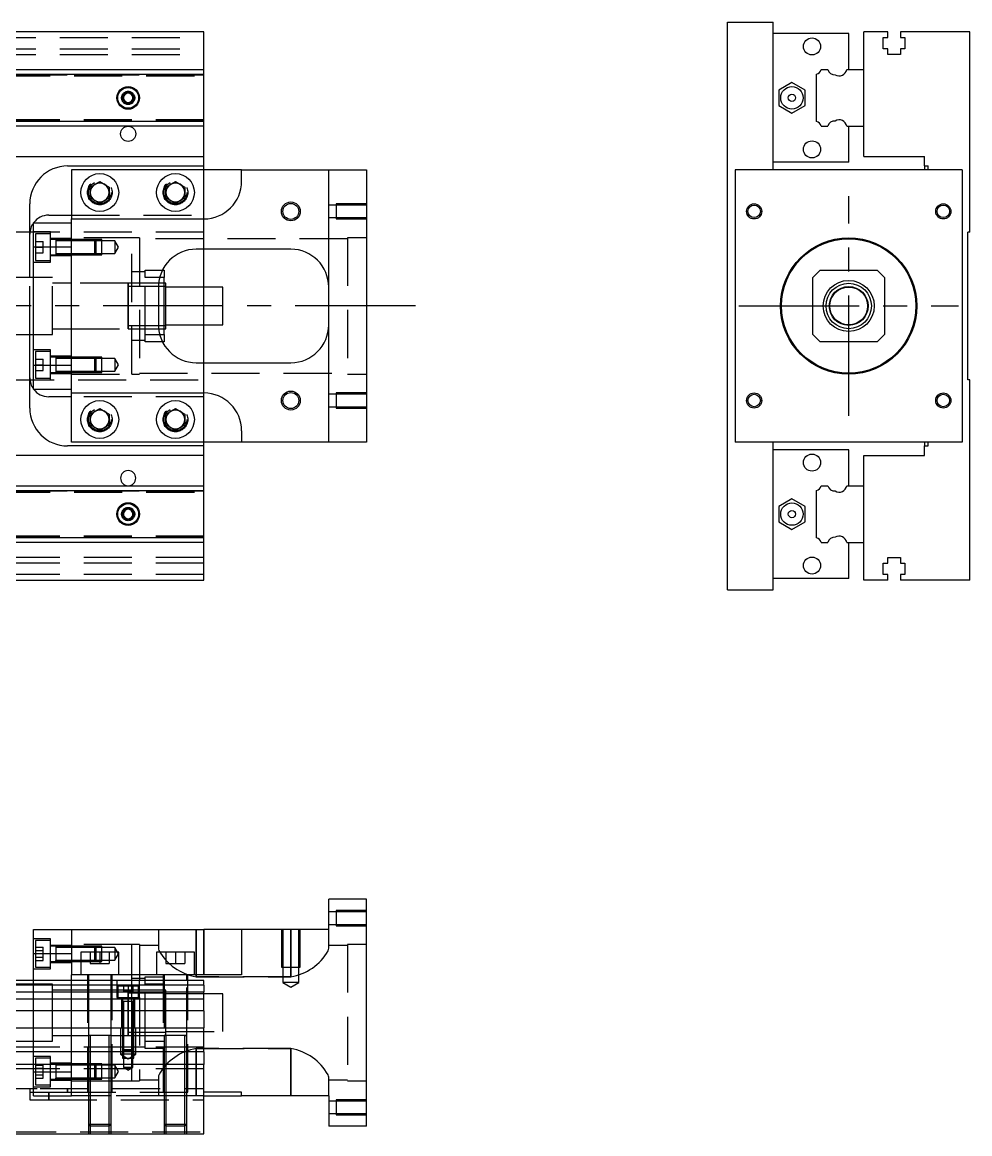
# Model space of a CAD drawing. Extents: x -11 to 602, y -260 to 77.
# Drawn here: x 352 to 602.5, y -218.8 to 75 of the extents above; entities that cross this region are included whole.
import ezdxf

# ---------------------------------------------------------------- set-up
doc = ezdxf.new("R2010")
doc.units = 0
doc.linetypes.add('CENTER', pattern=[50.8, 31.75, -6.35, 6.35, -6.35])
doc.linetypes.add('DASHED', pattern=[19.05, 12.7, -6.35])
doc.layers.get('0').update_dxf_attribs({"linetype": 'CONTINUOUS'})
doc.layers.add('CENTER', color=1, linetype='CENTER')

msp = doc.modelspace()

# ---------------------------------------------------------------- linework, layer by layer
at = {"color": 7, "linetype": 'CONTINUOUS'}
for p, q in [((538.45, 75), (550.45, 75)), ((538.45, -75), (538.45, 75)), ((550.45, 36), (550.45, 75)), ((400, 72.5), (275, 72.5)), ((400, 62.5), (400, 72.5)), ((570.45, 72), (550.45, 72)), ((570.45, 62.5), (570.45, 72)), ((570.45, 62.5), (570.45, 72)), ((580.75, 72.5), (574.45, 72.5)), ((574.45, 62.5), (574.45, 72.5)), ((579.6, 71), (580.75, 71)), ((579.6, 68), (579.6, 71)), ((580.75, 71), (580.75, 72.5)), ((584.15, 72.5), (584.15, 71)), ((602.45, 72.5), (584.15, 72.5)), ((584.15, 71), (585.3, 71)), ((585.3, 71), (585.3, 68)), ((602.45, 19.5), (602.45, 72.5)), ((580.75, 68), (579.6, 68)), ((580.75, 66.5), (580.75, 68)), ((584.15, 68), (584.15, 66.5)), ((585.3, 68), (584.15, 68)), ((584.15, 66.5), (580.75, 66.5)), ((275, 62.5), (400, 62.5)), ((400, 61.247728), (400, 62.5)), ((563.202272, 62.5), (564.97668, 62.5)), ((569.927372, 62.5), (574.45, 62.5)), ((574.45, 47.5), (574.45, 62.5)), ((574.45, 47.5), (574.45, 62.5)), ((275, 61.247728), (400, 61.247728)), ((400, 48.752272), (400, 61.247728)), ((555.45, 59.041452), (551.95, 57.020726)), ((558.949999, 57.020726), (555.45, 59.041452)), ((561.95, 48.752272), (561.95, 61.247728)), ((378.75, 55.721688), (380, 56.443376)), ((380, 56.443376), (381.25, 55.721688)), ((551.95, 57.020726), (551.949999, 52.979274)), ((558.949999, 52.979274), (558.949999, 57.020726)), ((378.75, 54.278312), (378.75, 55.721688)), ((380, 53.556624), (378.75, 54.278312)), ((381.25, 54.278312), (380, 53.556624)), ((381.25, 55.721688), (381.25, 54.278312)), ((551.949999, 52.979274), (555.45, 50.958548)), ((555.45, 50.958548), (558.949999, 52.979274)), ((400, 48.752272), (275, 48.752272)), ((400, 47.5), (275, 47.5)), ((400, 47.5), (400, 48.752272)), ((400, 39.5), (400, 47.5)), ((563.202272, 47.5), (564.97668, 47.5)), ((569.927372, 47.5), (574.45, 47.5)), ((570.45, 38), (570.45, 47.5)), ((570.45, 38), (570.45, 47.5)), ((574.45, 39.5), (574.45, 47.5)), ((326.708204, 39.5), (400, 39.5)), ((400, 37), (400, 39.5)), ((574.45, 39.5), (590.45, 39.5)), ((590.45, 37), (590.45, 39.5)), ((364, 37), (400, 37)), ((365, 36), (365, 23)), ((410, 36), (365, 36)), ((400, 36), (400, 37)), ((410, 33), (410, 36)), ((410, 36), (433, 36)), ((433, -36), (433, 36)), ((433, 36), (443, 36)), ((443, 36), (443, -36)), ((540.45, 36), (540.45, -36)), ((600.45, 36), (540.45, 36)), ((570.45, 38), (550.45, 38)), ((590.45, 37), (591.45, 37)), ((590.45, 37), (590.45, 36)), ((591.45, 36), (591.45, 37)), ((600.45, 36), (600.45, -36)), ((370, 31.443376), (372.5, 32.886752)), ((372.5, 32.886752), (375, 31.443376)), ((390, 31.443376), (392.5, 32.886752)), ((392.5, 32.886752), (395, 31.443376)), ((370, 28.556624), (370, 31.443376)), ((375, 31.443376), (375, 28.556624)), ((390, 28.556624), (390, 31.443376)), ((395, 31.443376), (395, 28.556624)), ((354, 7.5), (354, 27)), ((372.5, 27.113248), (370, 28.556624)), ((375, 28.556624), (372.5, 27.113248)), ((392.5, 27.113248), (390, 28.556624)), ((395, 28.556624), (392.5, 27.113248)), ((359, 24), (365, 24)), ((593.8, 25), (593.45, 25)), ((597.45, 25), (597.1, 25)), ((355, 22), (365, 22)), ((355, 15.652476), (355, 22)), ((365, 15.652476), (365, 23)), ((365, 23), (400, 23)), ((602.45, 19.5), (601.95, 19.5)), ((601.95, -19.5), (601.95, 19.5)), ((355, 15.652476), (365, 15.652476)), ((355, -15.652476), (355, 15.652476)), ((365, -15.652476), (365, 15.652476)), ((365, -15.652476), (365, 15.652476)), ((423, 15), (398, 15)), ((400, 5), (400, 15)), ((389.069714, 9.5), (389.5, 9.5)), ((389.5, 9.5), (389.5, 7.5)), ((562.95, 9.5), (560.95, 7.5)), ((562.95, 9.5), (577.95, 9.5)), ((579.95, 7.5), (577.95, 9.5)), ((355, 7.5), (350, 7.5)), ((389.5, 7.5), (388.317542, 7.5)), ((389.5, -7.5), (389.5, 7.5)), ((390, 6), (389.5, 6)), ((390, -6), (390, 6)), ((560.95, -7.5), (560.95, 7.5)), ((579.95, 7.5), (579.95, -7.5)), ((388, 5), (388, -5)), ((389.5, 5.125), (388.000782, 5.125)), ((390, 5.125), (389.5, 5.125)), ((405, 5), (390, 5)), ((405, -5), (405, 5)), ((388.000782, -5.125), (389.5, -5.125)), ((389.5, -5.125), (390, -5.125)), ((390, -5), (405, -5)), ((400, -15), (400, -5)), ((350, -7.5), (355, -7.5)), ((354, -27), (354, -7.5)), ((388.317542, -7.5), (389.5, -7.5)), ((389.5, -6), (390, -6)), ((389.5, -7.5), (389.5, -9.5)), ((560.95, -7.5), (562.95, -9.5)), ((577.95, -9.5), (579.95, -7.5)), ((389.5, -9.5), (389.069714, -9.5)), ((577.95, -9.5), (562.95, -9.5)), ((355, -15.652476), (365, -15.652476)), ((355, -22), (355, -15.652476)), ((365, -23), (365, -15.652476)), ((398, -15), (423, -15)), ((602.45, -19.5), (601.95, -19.5)), ((602.45, -72.5), (602.45, -19.5)), ((355, -22), (365, -22)), ((365, -23), (400, -23)), ((365, -36), (365, -23)), ((365, -24), (359, -24)), ((593.45, -25), (593.8, -25)), ((597.1, -25), (597.45, -25)), ((370, -28.556624), (372.5, -27.113248)), ((370, -31.443376), (370, -28.556624)), ((372.5, -27.113248), (375, -28.556624)), ((375, -28.556624), (375, -31.443376)), ((390, -28.556624), (392.5, -27.113248)), ((390, -31.443376), (390, -28.556624)), ((392.5, -27.113248), (395, -28.556624)), ((395, -28.556624), (395, -31.443376)), ((372.5, -32.886752), (370, -31.443376)), ((375, -31.443376), (372.5, -32.886752)), ((392.5, -32.886752), (390, -31.443376)), ((395, -31.443376), (392.5, -32.886752)), ((410, -33), (410, -36)), ((400, -37), (364, -37)), ((410, -36), (365, -36)), ((400, -37), (400, -36)), ((400, -39.5), (400, -37)), ((433, -36), (410, -36)), ((443, -36), (433, -36)), ((600.45, -36), (540.45, -36)), ((550.45, -75), (550.45, -36)), ((570.45, -38), (550.45, -38)), ((570.45, -47.5), (570.45, -38)), ((590.45, -36), (590.45, -37)), ((590.45, -37), (591.45, -37)), ((590.45, -39.5), (590.45, -37)), ((591.45, -37), (591.45, -36)), ((400, -39.5), (326.708204, -39.5)), ((400, -47.5), (400, -39.5)), ((574.45, -39.5), (590.45, -39.5)), ((574.45, -47.5), (574.45, -39.5)), ((275, -47.5), (400, -47.5)), ((275, -48.752272), (400, -48.752272)), ((400, -48.752272), (400, -47.5)), ((400, -61.247728), (400, -48.752272)), ((561.95, -61.247728), (561.95, -48.752272)), ((563.202272, -47.5), (564.97668, -47.5)), ((569.927372, -47.5), (574.45, -47.5)), ((574.45, -62.5), (574.45, -47.5)), ((574.45, -62.5), (574.45, -47.5)), ((555.45, -50.958548), (551.95, -52.979274)), ((558.949999, -52.979274), (555.45, -50.958548)), ((378.75, -54.278312), (380, -53.556624)), ((378.75, -55.721688), (378.75, -54.278312)), ((380, -56.443376), (378.75, -55.721688)), ((380, -53.556624), (381.25, -54.278312)), ((381.25, -55.721688), (380, -56.443376)), ((381.25, -54.278312), (381.25, -55.721688)), ((551.95, -52.979274), (551.949999, -57.020726)), ((558.949999, -57.020726), (558.949999, -52.979274)), ((551.949999, -57.020726), (555.45, -59.041452)), ((555.45, -59.041452), (558.949999, -57.020726)), ((400, -61.247728), (275, -61.247728)), ((400, -62.5), (400, -61.247728)), ((400, -62.5), (275, -62.5)), ((400, -72.5), (400, -62.5)), ((563.202272, -62.5), (564.97668, -62.5)), ((569.927372, -62.5), (574.45, -62.5)), ((570.45, -72), (570.45, -62.5)), ((574.45, -72.5), (574.45, -62.5)), ((580.75, -66.5), (584.15, -66.5)), ((580.75, -68), (580.75, -66.5)), ((584.15, -66.5), (584.15, -68)), ((579.6, -68), (580.75, -68)), ((579.6, -71), (579.6, -68)), ((584.15, -68), (585.3, -68)), ((585.3, -68), (585.3, -71)), ((275, -72.5), (400, -72.5)), ((570.45, -72), (550.45, -72)), ((580.75, -72.5), (574.45, -72.5)), ((580.75, -71), (579.6, -71)), ((580.75, -72.5), (580.75, -71)), ((585.3, -71), (584.15, -71)), ((584.15, -71), (584.15, -72.5)), ((602.45, -72.5), (584.15, -72.5)), ((538.45, -75), (550.45, -75)), ((433, -164.8), (433, -156.8)), ((443, -156.8), (433, -156.8)), ((443, -216.8), (443, -156.8)), ((355, -164.8), (365, -164.8)), ((355, -171.147524), (355, -164.8)), ((365, -164.8), (365, -176.8)), ((365, -164.8), (400, -164.8)), ((400, -176.8), (400, -164.8)), ((410, -164.8), (400, -164.8)), ((410, -164.8), (410, -176.8)), ((433, -164.8), (410, -164.8)), ((355, -171.147524), (365, -171.147524)), ((355, -178.3), (355, -171.147524)), ((377.5, -170.8), (367.5, -170.8)), ((367.5, -170.8), (367.5, -176.8)), ((377.5, -176.8), (377.5, -170.8)), ((397.5, -170.8), (387.5, -170.8)), ((387.5, -170.8), (387.5, -176.8)), ((397.5, -176.8), (397.5, -170.8)), ((400, -178.3), (270.5, -178.3)), ((365, -178.3), (365, -176.8)), ((410, -176.8), (365, -176.8)), ((400, -179.552272), (400, -178.3)), ((400, -179.552272), (270.5, -179.552272)), ((270.5, -181.32668), (400, -181.32668)), ((380, -186.8), (380, -180.799994)), ((380, -192.800006), (380, -180.799994)), ((384.5, -181.675), (382.75, -181.675)), ((389.5, -181.675), (384.5, -181.675)), ((390, -181.675), (389.5, -181.675)), ((400, -179.552272), (400, -181.32668)), ((400, -183.223076), (400, -181.32668)), ((400, -183.223076), (270.5, -183.223076)), ((400, -186.277372), (400, -183.223076)), ((400, -186.277372), (270.5, -186.277372)), ((400, -186.277372), (400, -190.8)), ((0, -190.8), (400, -190.8)), ((400, -197.1), (400, -190.8)), ((380, -191.925), (390, -191.925)), ((400, -197.1), (0, -197.1)), ((400, -197.1), (400, -200.5)), ((400, -200.5), (0, -200.5)), ((400, -218.8), (400, -200.5)), ((410, -207.8), (400, -207.8)), ((410, -208.8), (410, -207.8)), ((400, -208.8), (410, -208.8)), ((433, -208.8), (410, -208.8)), ((433, -208.8), (433, -216.8)), ((443, -216.8), (433, -216.8)), ((0, -218.8), (400, -218.8))]:
    msp.add_line(p, q, dxfattribs=at)
at = {"color": 3, "linetype": 'DASHED'}
for p, q in [((0, 71), (400, 71)), ((0, 68), (400, 68)), ((0, 66.5), (400, 66.5)), ((270.5, 61.1), (400, 61.1)), ((270.5, 60.8), (400, 60.8)), ((275, 61.1147), (400, 61.1147)), ((378.5, 55), (378.52041, 55.24661)), ((400, 49.2), (270.5, 49.2)), ((400, 48.9), (270.5, 48.9)), ((400, 48.8853), (275, 48.8853)), ((400, 24), (400, 36)), ((369.5, 30), (369.520026, 30.346056)), ((389.5, 30), (389.520026, 30.346056)), ((435, 26.65), (433, 26.65)), ((435, 26.999994), (435, 23.000006)), ((443, 26.999994), (435, 26.999994)), ((443, 26.65), (435, 26.65)), ((365, 24), (400, 24)), ((400, 23), (400, 24)), ((365, 15.652476), (365, 22)), ((400, 15), (400, 23)), ((433, 23.35), (435, 23.35)), ((435, 23.35), (443, 23.35)), ((435, 23.000006), (443, 23.000006)), ((400, 19.5), (61.969694, 19.5)), ((359.5, 19.55635), (355, 19.55635)), ((355.5, 19.05635), (355.5, 12.05635)), ((359.5, 19.05635), (355.5, 19.05635)), ((359.5, 11.55635), (359.5, 19.55635)), ((365, 17.80635), (359.5, 17.80635)), ((381, 18), (365, 18)), ((381, -18), (381, 18)), ((383, 18), (381, 18)), ((383, 18), (383, -18)), ((438, 17.75), (383, 17.75)), ((438, 18), (438, -18)), ((443, 18), (438, 18)), ((355.5, 17.05635), (357.5, 17.05635)), ((355.5, 15.55635), (357.5, 15.55635)), ((357.5, 15.55635), (357.5, 17.05635)), ((357.5, 14.05635), (357.5, 15.55635)), ((360.9, 17.55635), (359.5, 17.55635)), ((360.9, 17.55635), (360.895, 17.55635)), ((360.9, 17.556354), (360.9, 13.556344)), ((360.9, 17.556354), (360.9, 13.556344)), ((360.9, 17.55635), (360.9, 17.339888)), ((360.905, 17.55635), (360.9, 17.55635)), ((365, 17.55635), (360.9, 17.55635)), ((360.9, 17.339888), (360.9, 13.77281)), ((365, 17.20635), (360.9, 17.20635)), ((371.15, 17.55635), (365, 17.55635)), ((371.150006, 17.556344), (365, 17.556344)), ((371.5, 17.20635), (365, 17.20635)), ((371.15, 13.55635), (371.15, 17.55635)), ((371.5, 17.20635), (371.15, 17.55635)), ((373, 17.556344), (371.150006, 17.556344)), ((371.5, 17.20635), (371.5, 13.90635)), ((373, 17.20635), (371.5, 17.20635)), ((373, 13.556354), (373, 17.556344)), ((376.5, 17.20635), (373, 17.20635)), ((376.5, 17.20635), (376.5, 13.90635)), ((377.452628, 15.55635), (376.5, 17.20635)), ((376.5, 13.90635), (377.452628, 15.55635)), ((355.5, 14.05635), (357.5, 14.05635)), ((355.5, 12.05635), (359.5, 12.05635)), ((359.5, 13.55635), (360.9, 13.55635)), ((359.5, 13.30635), (365, 13.30635)), ((360.895, 13.55635), (360.9, 13.55635)), ((360.9, 13.90635), (365, 13.90635)), ((360.9, 13.77281), (360.9, 13.55635)), ((360.9, 13.55635), (360.905, 13.55635)), ((360.9, 13.55635), (365, 13.55635)), ((365, 13.90635), (371.5, 13.90635)), ((365, 13.556354), (371.150006, 13.556354)), ((365, 13.55635), (371.15, 13.55635)), ((371.15, 13.55635), (371.5, 13.90635)), ((371.150006, 13.556354), (373, 13.556354)), ((371.5, 13.90635), (373, 13.90635)), ((373, 13.90635), (376.5, 13.90635)), ((355, 11.55635), (359.5, 11.55635)), ((384.5, 9), (381, 9)), ((384.5, 9.5), (389.069714, 9.5)), ((384.5, 7.5), (384.5, 9.5)), ((354, -7.5), (354, 7.5)), ((360, 7.5), (355, 7.5)), ((360, -7.5), (360, 7.5)), ((365, 6), (360, 6)), ((380.005, 6), (365, 6)), ((388.050126, 6), (379.995, 6)), ((380, -6.000006), (380, 6.000006)), ((380, 5.325034), (380, 6)), ((380, 6), (380, -5.999164)), ((384.5, -7.5), (384.5, 7.5)), ((388.317542, 7.5), (384.5, 7.5)), ((389.5, 6), (388.050126, 6)), ((388.000782, 5.125), (380, 5.125)), ((400, -5), (400, 5)), ((380, -5.125), (388.000782, -5.125)), ((380, -6), (380, -5.325218)), ((355, -7.5), (360, -7.5)), ((360, -6), (365, -6)), ((365, -6), (380.005, -6)), ((379.995, -6), (388.050126, -6)), ((380, -5.999164), (380, -6)), ((384.5, -7.5), (388.317542, -7.5)), ((384.5, -9.5), (384.5, -7.5)), ((388.050126, -6), (389.5, -6)), ((359.5, -11.55635), (355, -11.55635)), ((359.5, -19.55635), (359.5, -11.55635)), ((381, -9), (384.5, -9)), ((389.069714, -9.5), (384.5, -9.5)), ((355.5, -12.05635), (355.5, -19.05635)), ((359.5, -12.05635), (355.5, -12.05635)), ((355.5, -14.05635), (357.5, -14.05635)), ((357.5, -15.55635), (357.5, -14.05635)), ((365, -13.30635), (359.5, -13.30635)), ((360.9, -13.55635), (359.5, -13.55635)), ((360.9, -13.55635), (360.895, -13.55635)), ((360.9, -13.556344), (360.9, -17.556354)), ((360.9, -13.556344), (360.9, -17.556354)), ((360.9, -13.55635), (360.9, -13.77281)), ((360.905, -13.55635), (360.9, -13.55635)), ((365, -13.55635), (360.9, -13.55635)), ((360.9, -13.77281), (360.9, -17.339888)), ((365, -13.90635), (360.9, -13.90635)), ((371.15, -13.55635), (365, -13.55635)), ((371.15, -13.556352), (365, -13.556354)), ((371.5, -13.90635), (365, -13.90635)), ((371.15, -17.55635), (371.15, -13.55635)), ((371.5, -13.90635), (371.15, -13.55635)), ((373, -13.556354), (371.15, -13.556352)), ((371.5, -13.90635), (371.5, -17.20635)), ((373, -13.90635), (371.5, -13.90635)), ((373, -17.556344), (373, -13.556354)), ((376.5, -13.90635), (373, -13.90635)), ((376.5, -13.90635), (376.5, -17.20635)), ((377.452628, -15.55635), (376.5, -13.90635)), ((355.5, -15.55635), (357.5, -15.55635)), ((355.5, -17.05635), (357.5, -17.05635)), ((357.5, -17.05635), (357.5, -15.55635)), ((359.5, -17.55635), (360.9, -17.55635)), ((360.895, -17.55635), (360.9, -17.55635)), ((360.9, -17.20635), (365, -17.20635)), ((360.9, -17.339888), (360.9, -17.55635)), ((360.9, -17.55635), (360.905, -17.55635)), ((360.9, -17.55635), (365, -17.55635)), ((365, -22), (365, -15.652476)), ((365, -17.20635), (371.5, -17.20635)), ((365, -17.556344), (371.15, -17.556346)), ((365, -17.55635), (371.15, -17.55635)), ((371.15, -17.55635), (371.5, -17.20635)), ((371.15, -17.556346), (373, -17.556344)), ((371.5, -17.20635), (373, -17.20635)), ((373, -17.20635), (376.5, -17.20635)), ((376.5, -17.20635), (377.452628, -15.55635)), ((400, -23), (400, -15)), ((61.969694, -19.5), (400, -19.5)), ((355, -19.55635), (359.5, -19.55635)), ((355.5, -19.05635), (359.5, -19.05635)), ((359.5, -17.80635), (365, -17.80635)), ((365, -18), (381, -18)), ((381, -18), (383, -18)), ((383, -17.75), (438, -17.75)), ((438, -18), (443, -18)), ((400, -24), (400, -23)), ((435, -23.35), (433, -23.35)), ((435, -23.000006), (435, -26.999994)), ((443, -23.000006), (435, -23.000006)), ((443, -23.35), (435, -23.35)), ((400, -24), (365, -24)), ((400, -36), (400, -24)), ((433, -26.65), (435, -26.65)), ((435, -26.65), (443, -26.65)), ((435, -26.999994), (443, -26.999994)), ((369.5, -30), (369.520026, -29.653944)), ((389.5, -30), (389.520026, -29.653944)), ((270.5, -48.9), (400, -48.9)), ((270.5, -49.2), (400, -49.2)), ((275, -48.8853), (400, -48.8853)), ((381.477374, -54.74045), (381.5, -55)), ((400, -60.8), (270.5, -60.8)), ((400, -61.1), (270.5, -61.1)), ((400, -61.1147), (275, -61.1147)), ((400, -66.5), (0, -66.5)), ((400, -68), (0, -68)), ((400, -71), (0, -71)), ((435, -160.15), (433, -160.15)), ((435, -159.800006), (435, -163.799994)), ((443, -159.800006), (435, -159.800006)), ((443, -160.15), (435, -160.15)), ((433, -163.45), (435, -163.45)), ((435, -163.45), (443, -163.45)), ((435, -163.799994), (443, -163.799994)), ((359.5, -167.24365), (355, -167.24365)), ((359.5, -175.24365), (359.5, -167.24365)), ((388, -164.8), (388, -169.768778)), ((398, -177.309874), (398, -164.8)), ((398, -164.8), (398, -176.8)), ((400, -164.8), (400, -176.8)), ((420.500006, -164.8), (420.500006, -174.8)), ((420.9, -164.8), (420.9, -174.8)), ((423, -164.8), (423, -177.309874)), ((423, -177.309874), (423, -164.8)), ((425.1, -174.8), (425.1, -164.8)), ((425.499994, -174.8), (425.499994, -164.8)), ((433, -169.768778), (433, -164.8)), ((355.5, -167.74365), (355.5, -171.24365)), ((359.5, -167.74365), (355.5, -167.74365)), ((355.5, -169.5116), (357.5, -169.5116)), ((355.5, -170.377626), (357.5, -170.377626)), ((357.5, -170.377626), (357.5, -169.5116)), ((357.5, -172.109676), (357.5, -170.377626)), ((365, -168.99365), (359.5, -168.99365)), ((360.9, -169.24365), (359.5, -169.24365)), ((360.9, -169.24365), (360.895, -169.24365)), ((360.9, -169.243646), (360.9, -173.243656)), ((360.9, -169.243646), (360.9, -169.59365)), ((360.9, -169.24365), (360.9, -169.460318)), ((365, -169.24365), (360.9, -169.24365)), ((360.905, -169.24365), (360.9, -169.24365)), ((360.9, -169.460318), (360.9, -171.24365)), ((360.9, -169.59365), (360.9, -171.110606)), ((365, -169.59365), (360.9, -169.59365)), ((381, -168.8), (365, -168.8)), ((371.15, -169.24365), (365, -169.24365)), ((371.15, -169.243654), (365, -169.243656)), ((371.5, -169.59365), (365, -169.59365)), ((371.15, -170.8), (371.15, -169.24365)), ((371.5, -169.59365), (371.15, -169.24365)), ((373, -169.243656), (371.15, -169.243654)), ((371.5, -169.59365), (371.5, -170.8)), ((373, -169.59365), (371.5, -169.59365)), ((373, -170.8), (373, -169.243656)), ((376.5, -169.59365), (373, -169.59365)), ((376.5, -169.59365), (376.5, -172.89365)), ((377.452628, -171.24365), (376.5, -169.59365)), ((381, -176.8), (381, -168.8)), ((383, -168.8), (381, -168.8)), ((383, -168.8), (383, -178.3)), ((388, -169.05), (383, -169.05)), ((388, -169.768778), (388.034792, -170.0357)), ((388.034792, -170.0357), (388.13642, -170.341226)), ((432.823178, -170.434328), (432.954746, -170.07671)), ((432.954746, -170.07671), (433, -169.768778)), ((438, -169.05), (433, -169.05)), ((438, -168.8), (438, -204.8)), ((443, -168.8), (438, -168.8)), ((355.5, -171.24365), (355.5, -174.74365)), ((355.5, -172.109676), (357.5, -172.109676)), ((355.5, -172.975702), (357.5, -172.975702)), ((357.5, -172.975702), (357.5, -172.109676)), ((359.5, -173.24365), (360.905, -173.24365)), ((360.895, -173.24365), (365, -173.24365)), ((360.9, -171.110606), (360.9, -171.376696)), ((360.9, -171.24365), (360.9, -173.243656)), ((360.9, -171.24365), (360.9, -173.026942)), ((360.9, -171.376696), (360.9, -172.89365)), ((360.9, -172.89365), (360.9, -173.243656)), ((360.9, -172.89365), (365, -172.89365)), ((360.9, -173.026942), (360.9, -173.24365)), ((360.9, -173.026942), (360.9, -173.24365)), ((360.9, -173.24365), (360.9, -173.026984)), ((365, -172.89365), (367.5, -172.89365)), ((365, -173.243646), (367.5, -173.243646)), ((365, -173.24365), (367.5, -173.24365)), ((367.5, -172.89365), (371.5, -172.89365)), ((367.5, -173.243646), (371.15, -173.243648)), ((367.5, -173.24365), (371.15, -173.24365)), ((370, -170.8), (370, -173.8)), ((371.15, -171.24365), (371.15, -170.8)), ((371.15, -173.24365), (371.15, -171.24365)), ((371.15, -173.24365), (371.5, -172.89365)), ((371.15, -173.243648), (373, -173.243646)), ((371.5, -170.8), (371.5, -171.24365)), ((371.5, -171.24365), (371.5, -172.89365)), ((371.5, -172.89365), (373, -172.89365)), ((372.5, -170.8), (372.5, -173.8)), ((373, -173.243646), (373, -170.8)), ((373, -172.89365), (376.5, -172.89365)), ((375, -170.8), (375, -173.8)), ((376.5, -172.89365), (377.452628, -171.24365)), ((390, -170.8), (390, -173.8)), ((392.5, -170.8), (392.5, -173.8)), ((395, -170.8), (395, -173.8)), ((355, -175.24365), (359.5, -175.24365)), ((355.5, -174.74365), (359.5, -174.74365)), ((359.5, -173.49365), (365, -173.49365)), ((370, -173.8), (372.5, -173.8)), ((372.5, -173.8), (375, -173.8)), ((390, -173.8), (392.5, -173.8)), ((392.5, -173.8), (395, -173.8)), ((420.500006, -174.8), (425.499994, -174.8)), ((420.9, -174.8), (420.9, -178.8)), ((425.1, -178.8), (425.1, -174.8)), ((355, -190.8), (355, -178.3)), ((365, -190.8), (365, -178.3)), ((369.25, -176.8), (369.25, -207.8)), ((369.5, -176.8), (369.5, -178.3)), ((369.5, -178.3), (369.5, -190.8)), ((375.5, -178.3), (375.5, -176.8)), ((375.5, -190.8), (375.5, -178.3)), ((375.75, -207.8), (375.75, -176.8)), ((377, -178.3), (377, -182.8)), ((381, -178.3), (381, -176.8)), ((384.5, -177.8), (381, -177.8)), ((381, -179.8), (381, -178.3)), ((383, -182.8), (383, -178.3)), ((384.5, -177.3), (389.5, -177.3)), ((384.5, -178.3), (384.5, -177.3)), ((384.5, -179.3), (384.5, -178.3)), ((389.25, -176.8), (389.25, -207.8)), ((389.5, -176.8), (389.5, -178.3)), ((389.5, -178.3), (389.5, -192.805)), ((395.5, -178.3), (395.5, -176.8)), ((395.5, -192.805), (395.5, -178.3)), ((395.75, -207.8), (395.75, -176.8)), ((398, -176.8), (398, -177.309874)), ((398, -177.309874), (423, -177.309874)), ((423, -177.309874), (398, -177.309874)), ((425.1, -178.8), (420.9, -178.8)), ((420.9, -178.8), (423, -180.012436)), ((423, -180.012436), (425.1, -178.8)), ((355, -179.3), (349.995, -179.3)), ((360, -179.3), (355, -179.3)), ((360, -186.8), (360, -179.3)), ((365, -180.8), (360, -180.8)), ((369.5, -180.8), (365, -180.8)), ((375.5, -180.8), (369.5, -180.8)), ((377.25, -180.8), (375.5, -180.8)), ((382.75, -179.8), (377.25, -179.8)), ((377.25, -179.8), (377.25, -182.8)), ((380.005, -180.8), (377.25, -180.8)), ((378.75, -179.8), (378.75, -181.1)), ((378.75, -181.1), (380, -181.1)), ((381, -180.8), (379.995, -180.8)), ((380, -179.8), (380, -181.1)), ((380, -180.8), (380, -182.799258)), ((380, -181.474966), (380, -180.8)), ((380, -181.1), (381.25, -181.1)), ((380, -181.675), (380, -182.8)), ((381, -181.675), (380, -181.675)), ((381, -182.8), (381, -179.8)), ((382.75, -180.8), (381, -180.8)), ((382.75, -181.675), (381, -181.675)), ((381.25, -179.8), (381.25, -181.1)), ((382.75, -182.8), (382.75, -179.8)), ((384.5, -180.8), (382.75, -180.8)), ((384.5, -194.3), (384.5, -179.3)), ((389.5, -179.3), (384.5, -179.3)), ((389.5, -180.8), (384.5, -180.8)), ((390, -180.8), (389.5, -180.8)), ((390, -186.8), (390, -180.8)), ((395.5, -181.8), (390, -181.8)), ((400, -181.8), (395.5, -181.8)), ((405, -181.8), (400, -181.8)), ((405, -186.8), (405, -181.8)), ((377, -182.8), (383, -182.8)), ((378.25, -182.8), (378.25, -190.8)), ((380, -183.8), (378.499994, -183.8)), ((378.5, -182.8), (378.5, -183.8)), ((378.5, -183.795), (378.5, -183.8)), ((378.624678, -183.8), (378.5, -183.8)), ((378.5, -183.8), (378.5, -183.805)), ((378.5, -183.8), (378.5, -190.8)), ((379.998804, -183.8), (378.624678, -183.8)), ((378.75, -183.8), (378.75, -190.8)), ((381.37533, -183.8), (379.998804, -183.8)), ((380, -182.799258), (380, -183.799914)), ((380, -182.8), (380, -183.799788)), ((380, -183.799788), (380, -191.925)), ((380, -183.799914), (380, -186.599974)), ((381.500006, -183.8), (380, -183.8)), ((381, -183.799304), (381, -182.8)), ((381, -186.8), (381, -183.799304)), ((381.25, -190.8), (381.25, -183.8)), ((381.5, -183.8), (381.37533, -183.8)), ((381.5, -183.8), (381.5, -182.8)), ((381.5, -183.8), (381.5, -183.795)), ((381.5, -183.805), (381.5, -183.8)), ((381.5, -190.8), (381.5, -183.8)), ((381.75, -190.8), (381.75, -182.8)), ((383, -182.8), (383, -204.8)), ((360, -190.8), (360, -186.8)), ((380, -186.599974), (380, -192.799164)), ((381, -198.8), (381, -186.8)), ((390, -192.8), (390, -186.8)), ((405, -191.8), (405, -186.8)), ((355, -197.1), (355, -190.8)), ((360, -194.3), (360, -190.8)), ((365, -197.1), (365, -190.8)), ((369.5, -190.8), (369.5, -192.8)), ((375.5, -192.8), (375.5, -190.8)), ((378, -190.8), (378, -197.8)), ((378.5, -190.8), (378.5, -196.55)), ((378.500006, -190.8), (378.500006, -196.550006)), ((378.75, -190.8), (378.75, -196.8)), ((381.25, -196.8), (381.25, -190.8)), ((381.499994, -196.550006), (381.499994, -190.8)), ((381.5, -196.55), (381.5, -190.8)), ((382, -197.8), (382, -190.8)), ((360, -192.8), (365, -192.8)), ((365, -192.8), (369.39999, -192.8)), ((369.39999, -192.8), (369.5, -192.8)), ((375.500006, -192.8), (369.499994, -192.8)), ((369.5, -192.795), (369.5, -192.8)), ((369.849602, -192.8), (369.5, -192.8)), ((369.5, -192.8), (369.5, -197.1)), ((369.5, -192.8), (369.5, -192.805)), ((375.15035, -192.8), (369.849602, -192.8)), ((370, -192.8), (370, -197.1)), ((375, -197.1), (375, -192.8)), ((375.5, -192.8), (375.15035, -192.8)), ((375.5, -192.8), (375.5, -192.795)), ((375.5, -197.1), (375.5, -192.8)), ((375.5, -192.805), (375.5, -192.8)), ((375.5, -192.8), (375.60001, -192.8)), ((375.60001, -192.8), (380.005, -192.8)), ((379.995, -192.8), (389.39999, -192.8)), ((380, -192.800006), (380, -191.925)), ((380, -192.799164), (380, -192.8)), ((380.005, -192.8), (389.5, -192.8)), ((389.39999, -192.8), (389.5, -192.8)), ((395.500006, -192.8), (389.499994, -192.8)), ((395.500006, -192.8), (389.499994, -192.8)), ((389.5, -192.795), (389.5, -200.5)), ((389.5, -192.8), (389.84965, -192.8)), ((389.849602, -192.8), (389.5, -192.8)), ((395.15035, -192.8), (389.849602, -192.8)), ((390, -191.8), (405, -191.8)), ((390, -192.8), (390, -200.5)), ((395, -200.5), (395, -192.8)), ((395.150204, -192.8), (395.5, -192.8)), ((395.5, -192.8), (395.15035, -192.8)), ((395.5, -200.5), (395.5, -192.795)), ((400, -195.95), (0, -195.95)), ((350, -194.3), (355, -194.3)), ((355, -194.3), (360, -194.3)), ((378.5, -196.55), (381.5, -196.55)), ((378.5, -196.55), (378.75, -196.8)), ((378.500006, -196.550006), (378.500006, -197.1)), ((381.25, -196.8), (378.75, -196.8)), ((378.75, -196.8), (378.75, -198.8)), ((381, -195.8), (384.5, -195.8)), ((381.25, -196.8), (381.5, -196.55)), ((381.25, -198.8), (381.25, -196.8)), ((381.499994, -197.1), (381.499994, -196.550006)), ((384.5, -194.3), (389.5, -194.3)), ((384.5, -196.3), (384.5, -194.3)), ((389.5, -196.3), (384.5, -196.3)), ((423, -196.290126), (398, -196.290126)), ((398, -196.290126), (423, -196.290126)), ((398, -208.8), (398, -196.290126)), ((398, -196.290126), (398, -200.5)), ((423, -196.290126), (423, -208.8)), ((423, -208.8), (423, -196.290126)), ((355, -200.5), (355, -197.1)), ((359.5, -198.35635), (355, -198.35635)), ((355.5, -198.85635), (355.5, -200.5)), ((359.5, -198.85635), (355.5, -198.85635)), ((359.5, -206.35635), (359.5, -198.35635)), ((365, -200.5), (365, -197.1)), ((369.5, -197.1), (369.5, -200.5)), ((370, -197.1), (370, -200.5)), ((375, -200.5), (375, -197.1)), ((375.5, -200.5), (375.5, -197.1)), ((382, -197.8), (378, -197.8)), ((378, -197.8), (380, -198.9547)), ((378.500006, -197.1), (378.500006, -198.8)), ((378.500006, -198.8), (381.499994, -198.8)), ((378.75, -198.8), (378.75, -201.3)), ((380, -198.9547), (382, -197.8)), ((381, -200.5), (381, -198.8)), ((381.25, -201.3), (381.25, -198.8)), ((381.499994, -198.8), (381.499994, -197.1)), ((400, -201.65), (0, -201.65)), ((355, -202.452476), (355, -200.5)), ((355, -202.452476), (365, -202.452476)), ((355, -206.8), (355, -202.452476)), ((355.5, -200.5), (355.5, -202.35635)), ((355.5, -200.624298), (357.5, -200.624298)), ((355.5, -201.490324), (357.5, -201.490324)), ((355.5, -202.35635), (355.5, -205.85635)), ((357.5, -201.490324), (357.5, -200.624298)), ((357.5, -203.222374), (357.5, -201.490324)), ((365, -200.10635), (359.5, -200.10635)), ((360.9, -200.35635), (359.5, -200.35635)), ((360.9, -200.35635), (360.895, -200.35635)), ((360.9, -200.356344), (360.9, -204.356354)), ((360.9, -200.356344), (360.9, -200.5)), ((360.9, -200.356344), (360.9, -204.356354)), ((360.9, -200.35635), (360.9, -200.499586)), ((360.905, -200.35635), (360.9, -200.35635)), ((365, -200.35635), (360.9, -200.35635)), ((360.9, -200.499586), (360.9, -200.573016)), ((360.9, -200.5), (360.9, -200.70635)), ((360.9, -200.573016), (360.9, -202.35635)), ((360.9, -200.70635), (360.9, -202.223304)), ((365, -200.70635), (360.9, -200.70635)), ((360.9, -202.223304), (360.9, -202.489394)), ((360.9, -202.35635), (360.9, -204.356354)), ((360.9, -202.35635), (360.9, -204.356354)), ((360.9, -202.35635), (360.9, -204.13964)), ((360.9, -202.489394), (360.9, -204.00635)), ((369.5, -200.35635), (365, -200.35635)), ((369.5, -200.356354), (365, -200.356354)), ((365, -207.8), (365, -200.5)), ((369.5, -200.70635), (365, -200.70635)), ((370, -200.35635), (369.5, -200.35635)), ((370, -200.356354), (369.5, -200.356354)), ((369.5, -200.5), (369.5, -207.8)), ((370, -200.70635), (369.5, -200.70635)), ((371.15, -200.35635), (370, -200.35635)), ((371.15, -200.356352), (370, -200.356354)), ((370, -200.5), (370, -207.8)), ((371.5, -200.70635), (370, -200.70635)), ((371.15, -200.5), (371.15, -200.35635)), ((371.29365, -200.5), (371.15, -200.35635)), ((373, -200.356354), (371.15, -200.356352)), ((371.15, -202.35635), (371.15, -200.5)), ((371.15, -204.35635), (371.15, -202.35635)), ((371.5, -200.70635), (371.29365, -200.5)), ((371.5, -200.70635), (371.5, -202.35635)), ((373, -200.70635), (371.5, -200.70635)), ((371.5, -202.35635), (371.5, -204.00635)), ((373, -200.5), (373, -200.356354)), ((373, -204.356344), (373, -200.5)), ((376.5, -200.70635), (373, -200.70635)), ((375, -207.8), (375, -200.5)), ((375.5, -207.8), (375.5, -200.5)), ((376.5, -200.70635), (376.5, -204.00635)), ((377.452628, -202.35635), (376.5, -200.70635)), ((376.5, -204.00635), (377.452628, -202.35635)), ((381.25, -201.3), (378.75, -201.3)), ((378.75, -201.3), (380, -202.021688)), ((380, -202.021688), (381.25, -201.3)), ((381, -204.8), (381, -200.5)), ((389.5, -200.5), (389.5, -207.8)), ((390, -200.5), (390, -207.8)), ((395, -207.8), (395, -200.5)), ((395.5, -207.8), (395.5, -200.5)), ((398, -200.5), (398, -207.8)), ((355.5, -203.222374), (357.5, -203.222374)), ((355.5, -204.0884), (357.5, -204.0884)), ((357.5, -204.0884), (357.5, -203.222374)), ((359.5, -204.35635), (360.905, -204.35635)), ((359.5, -204.60635), (365, -204.60635)), ((360.895, -204.35635), (365, -204.35635)), ((360.9, -204.00635), (365, -204.00635)), ((360.9, -204.13964), (360.9, -204.35635)), ((360.9, -204.13964), (360.9, -204.35635)), ((360.9, -204.35635), (360.9, -204.139682)), ((360.9, -204.35635), (360.9, -204.139682)), ((365, -204.00635), (369.5, -204.00635)), ((365, -204.356344), (369.5, -204.356344)), ((365, -204.35635), (369.5, -204.35635)), ((365, -204.8), (369.5, -204.8)), ((369.5, -204.00635), (370, -204.00635)), ((369.5, -204.356344), (370, -204.356344)), ((369.5, -204.35635), (370, -204.35635)), ((369.5, -204.8), (370, -204.8)), ((370, -204.00635), (371.5, -204.00635)), ((370, -204.356344), (371.15, -204.356346)), ((370, -204.35635), (371.15, -204.35635)), ((370, -204.8), (375, -204.8)), ((371.15, -204.35635), (371.5, -204.00635)), ((371.15, -204.356346), (373, -204.356344)), ((371.5, -204.00635), (373, -204.00635)), ((373, -204.00635), (376.5, -204.00635)), ((375, -204.8), (375.5, -204.8)), ((375.5, -204.8), (381, -204.8)), ((381, -204.8), (383, -204.8)), ((383, -204.55), (388, -204.55)), ((388.005138, -203.7339), (388, -203.831222)), ((388, -203.831222), (388, -208.8)), ((388.04561, -203.521616), (388.005138, -203.7339)), ((388.174588, -203.17071), (388.04561, -203.521616)), ((432.96557, -203.565558), (432.86358, -203.258774)), ((433, -203.831222), (432.96557, -203.565558)), ((433, -208.8), (433, -203.831222)), ((433, -204.55), (438, -204.55)), ((438, -204.8), (443, -204.8)), ((343.291796, -206.8), (356.708204, -206.8)), ((354, -206.8), (354, -207.8)), ((354, -207.8), (364, -207.8)), ((354, -207.8), (354, -209.8)), ((355, -206.35635), (359.5, -206.35635)), ((355, -208.8), (355, -206.8)), ((355.5, -205.85635), (359.5, -205.85635)), ((356.708204, -206.8), (400, -206.8)), ((359, -209.8), (359, -207.8)), ((359, -207.8), (359, -208.8)), ((364, -207.8), (364, -206.8)), ((364, -206.8), (364, -207.8)), ((364, -207.8), (400, -207.8)), ((365, -208.8), (365, -207.8)), ((369.5, -207.8), (369.5, -216.3)), ((369.500006, -207.8), (369.500006, -216.300006)), ((370, -207.8), (370, -216.8)), ((375, -216.8), (375, -207.8)), ((375.499994, -216.300006), (375.499994, -207.8)), ((375.5, -216.3), (375.5, -207.8)), ((389.5, -207.8), (389.5, -216.3)), ((389.500006, -207.8), (389.500006, -216.300006)), ((390, -207.8), (390, -216.8)), ((395, -216.8), (395, -207.8)), ((395.499994, -216.300006), (395.499994, -207.8)), ((395.5, -216.3), (395.5, -207.8)), ((398, -207.8), (398, -208.8)), ((354, -209.8), (359, -209.8)), ((355, -208.8), (365, -208.8)), ((359, -208.8), (359, -209.8)), ((359, -209.8), (400, -209.8)), ((369.5, -208.8), (365, -208.8)), ((370, -208.8), (369.5, -208.8)), ((375, -208.8), (370, -208.8)), ((375.5, -208.8), (375, -208.8)), ((389.5, -208.8), (375.5, -208.8)), ((390, -208.8), (389.5, -208.8)), ((395, -208.8), (390, -208.8)), ((395.5, -208.8), (395, -208.8)), ((400, -208.8), (395.5, -208.8)), ((435, -210.15), (433, -210.15)), ((435, -209.800006), (435, -213.799994)), ((443, -209.800006), (435, -209.800006)), ((443, -210.15), (435, -210.15)), ((433, -213.45), (435, -213.45)), ((435, -213.45), (443, -213.45)), ((435, -213.799994), (443, -213.799994)), ((369.5, -216.3), (375.5, -216.3)), ((369.5, -216.3), (370, -216.8)), ((369.500006, -216.300006), (369.500006, -218.8)), ((375, -216.8), (370, -216.8)), ((370, -216.8), (370, -218.8)), ((375, -216.8), (375.5, -216.3)), ((375, -218.8), (375, -216.8)), ((375.499994, -218.8), (375.499994, -216.300006)), ((389.5, -216.3), (395.5, -216.3)), ((389.5, -216.3), (390, -216.8)), ((389.500006, -216.300006), (389.500006, -218.8)), ((395, -216.8), (390, -216.8)), ((390, -216.8), (390, -218.8)), ((395, -216.8), (395.5, -216.3)), ((395, -218.8), (395, -216.8)), ((395.499994, -218.8), (395.499994, -216.300006)), ((62.499994, -218.3), (400, -218.3))]:
    msp.add_line(p, q, dxfattribs=at)
at = {"color": 7, "linetype": 'CONTINUOUS'}
for centre, radius in [((560.749999, 68.6), 2.25), ((380, 55), 3), ((380, 55), 2.75), ((555.45, 55), 2.97), ((555.45, 55), 0.97), ((380, 45.5), 2), ((560.749999, 41.4), 2.25), ((372.5, 30), 5), ((392.5, 30), 5), ((423, 25), 2.1), ((545.45, 25), 1.65), ((595.45, 25), 1.65), ((570.45, 0), 18), ((570.45, 0), 17.75), ((570.45, 0), 6.75), ((570.45, 0), 6), ((570.45, 0), 5.125), ((570.45, 0), 5), ((423, -25), 2.1), ((545.45, -25), 1.65), ((595.45, -25), 1.65), ((372.5, -30), 5), ((392.5, -30), 5), ((560.749999, -41.4), 2.25), ((380, -55), 3), ((380, -55), 2.75), ((555.45, -55), 2.97), ((555.45, -55), 0.97), ((560.749999, -68.6), 2.25)]:
    msp.add_circle(centre, radius, dxfattribs=at)
at = {"color": 3, "linetype": 'DASHED'}
for centre, radius in [((380, 55), 1.75), ((380, 55), 1.5), ((372.5, 30), 3.25), ((372.5, 30), 3), ((392.5, 30), 3.25), ((392.5, 30), 3), ((372.5, -30), 3.25), ((372.5, -30), 3), ((392.5, -30), 3.25), ((392.5, -30), 3), ((380, -55), 1.75), ((380, -55), 1.5)]:
    msp.add_circle(centre, radius, dxfattribs=at)
at = {"color": 3, "linetype": 'CONTINUOUS'}
for centre, radius in [((423, 25), 2.5), ((545.45, 25), 2), ((595.45, 25), 2), ((423, -25), 2.5), ((545.45, -25), 2), ((595.45, -25), 2)]:
    msp.add_circle(centre, radius, dxfattribs=at)
at = {"color": 7, "linetype": 'CONTINUOUS'}
for centre, radius, start, end in [((561.55, 62.9), 1.7, 283.608961, 346.391039), ((566.65, 62.8), 1.7, 190.164249, 277.540197), ((567.95, 62.8), 2, 237.42103, 351.373073), ((380, 55), 1.25, 120, 180), ((380, 55), 1.25, 60, 120), ((380, 55), 1.25, 0, 60), ((380, 55), 1.25, 180, 240), ((380, 55), 1.25, 240, 300), ((380, 55), 1.25, 300, 0), ((561.55, 47.1), 1.7, 13.608961, 76.391039), ((566.65, 47.2), 1.7, 82.459803, 169.835751), ((567.95, 47.2), 2, 8.626927, 122.57897), ((364, 27), 10, 90, 180), ((372.5, 30), 2.5, 60, 120), ((392.5, 30), 2.5, 60, 120), ((400, 33), 10, 270, 0), ((372.5, 30), 2.5, 120, 180), ((372.5, 30), 2.5, 180, 240), ((372.5, 30), 2.5, 0, 60), ((372.5, 30), 2.5, 300, 0), ((392.5, 30), 2.5, 120, 180), ((392.5, 30), 2.5, 180, 240), ((392.5, 30), 2.5, 0, 60), ((392.5, 30), 2.5, 300, 0), ((372.5, 30), 2.5, 240, 300), ((392.5, 30), 2.5, 240, 300), ((359, 19), 5, 90, 143.130102), ((359, 19), 5, 143.130102, 180), ((398, 5), 10, 90, 180), ((423, 5), 10, 0, 90), ((398, -5), 10, 180, 270), ((423, -5), 10, 270, 0), ((359, -19), 5, 180, 216.869898), ((359, -19), 5, 216.869898, 270), ((400, -33), 10, 0, 90), ((364, -27), 10, 180, 270), ((372.5, -30), 2.5, 120, 180), ((372.5, -30), 2.5, 60, 120), ((372.5, -30), 2.5, 0, 60), ((392.5, -30), 2.5, 120, 180), ((392.5, -30), 2.5, 60, 120), ((392.5, -30), 2.5, 0, 60), ((372.5, -30), 2.5, 180, 240), ((372.5, -30), 2.5, 240, 300), ((372.5, -30), 2.5, 300, 0), ((392.5, -30), 2.5, 180, 240), ((392.5, -30), 2.5, 240, 300), ((392.5, -30), 2.5, 300, 0), ((380, -45.5), 2, 90, 270), ((380, -45.5), 2, 270, 90), ((561.55, -47.1), 1.7, 283.608961, 346.391039), ((566.65, -47.2), 1.7, 190.164249, 277.540197), ((567.95, -47.2), 2, 237.42103, 351.373073), ((380, -55), 1.25, 120, 180), ((380, -55), 1.25, 180, 240), ((380, -55), 1.25, 60, 120), ((380, -55), 1.25, 0, 60), ((380, -55), 1.25, 300, 0), ((380, -55), 1.25, 240, 300), ((561.55, -62.9), 1.7, 13.608961, 76.391039), ((566.65, -62.8), 1.7, 82.459803, 169.835751), ((567.95, -62.8), 2, 8.626927, 122.57897)]:
    msp.add_arc(centre, radius, start, end, dxfattribs=at)
at = {"color": 3, "linetype": 'DASHED'}
for centre, radius, start, end in [((400.333832, -163.541627), 13.964648, 209.13802648, 260.37933944), ((420.794189, -163.703383), 13.784128, 279.20837209, 330.77035528), ((400.204832, -209.894198), 13.781584, 99.20596213, 150.79995752), ((420.805862, -209.860648), 13.746756, 28.70170283, 80.81566309)]:
    msp.add_arc(centre, radius, start, end, dxfattribs=at)
at = {"layer": 'CENTER', "color": 1, "linetype": 'CENTER'}
for p, q in [((570.45, -29), (570.45, 29)), ((455.928927, 0), (-10.939157, 0)), ((541.45, 0), (599.45, 0))]:
    msp.add_line(p, q, dxfattribs=at)

doc.saveas('drawing.dxf')
